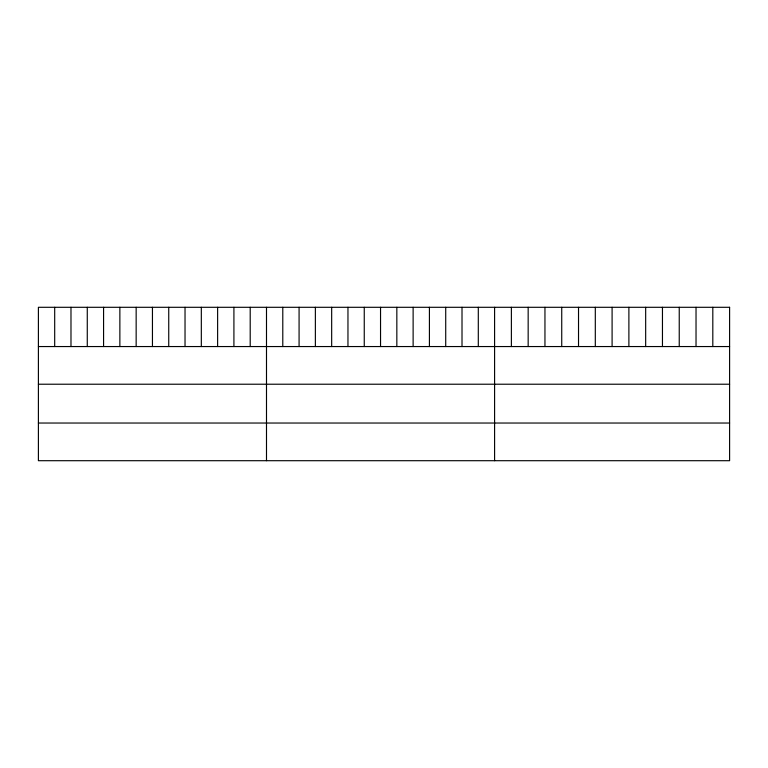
<?xml version="1.0" encoding="UTF-8"?>
<svg xmlns="http://www.w3.org/2000/svg" width="768" height="768" viewBox="0 0 768 768"><rect width="100%" height="100%" fill="white"/><g stroke="black" fill="none" stroke-linecap="round" stroke-linejoin="round"><path stroke-width="1.15" d="M38.4 346.55L729.6 346.55M38.4 384.221L729.6 384.221M38.4 423.034L729.6 423.034M712.81 307.296L712.81 346.55M696.029 307.296L696.029 346.55M679.238 307.296L679.238 346.55M662.458 307.296L662.458 346.55M645.667 307.296L645.667 346.55M628.886 307.296L628.886 346.55M612.096 307.296L612.096 346.55M595.306 307.296L595.306 346.55M578.525 307.296L578.525 346.55M561.734 307.296L561.734 346.55M544.954 307.296L544.954 346.55M528.163 307.296L528.163 346.55M511.382 307.296L511.382 346.55M494.592 307.296L494.592 460.704M478.301 307.296L478.301 346.55M462.01 307.296L462.01 346.55M445.718 307.296L445.718 346.55M429.418 307.296L429.418 346.55M413.126 307.296L413.126 346.55M396.835 307.296L396.835 346.55M380.544 307.296L380.544 346.55M364.253 307.296L364.253 346.55M347.962 307.296L347.962 346.55M331.67 307.296L331.67 346.55M315.37 307.296L315.37 346.55M299.078 307.296L299.078 346.55M282.787 307.296L282.787 346.55M266.496 307.296L266.496 460.704M250.205 307.296L250.205 346.55M233.914 307.296L233.914 346.55M217.622 307.296L217.622 346.55M201.322 307.296L201.322 346.55M185.03 307.296L185.03 346.55M168.739 307.296L168.739 346.55M152.448 307.296L152.448 346.55M136.157 307.296L136.157 346.55M119.866 307.296L119.866 346.55M103.574 307.296L103.574 346.55M87.274 307.296L87.274 346.55M70.982 307.296L70.982 346.55M54.691 307.296L54.691 346.55M729.6 307.296L38.4 307.296L38.4 460.704L729.6 460.704L729.6 307.296"/></g></svg>
